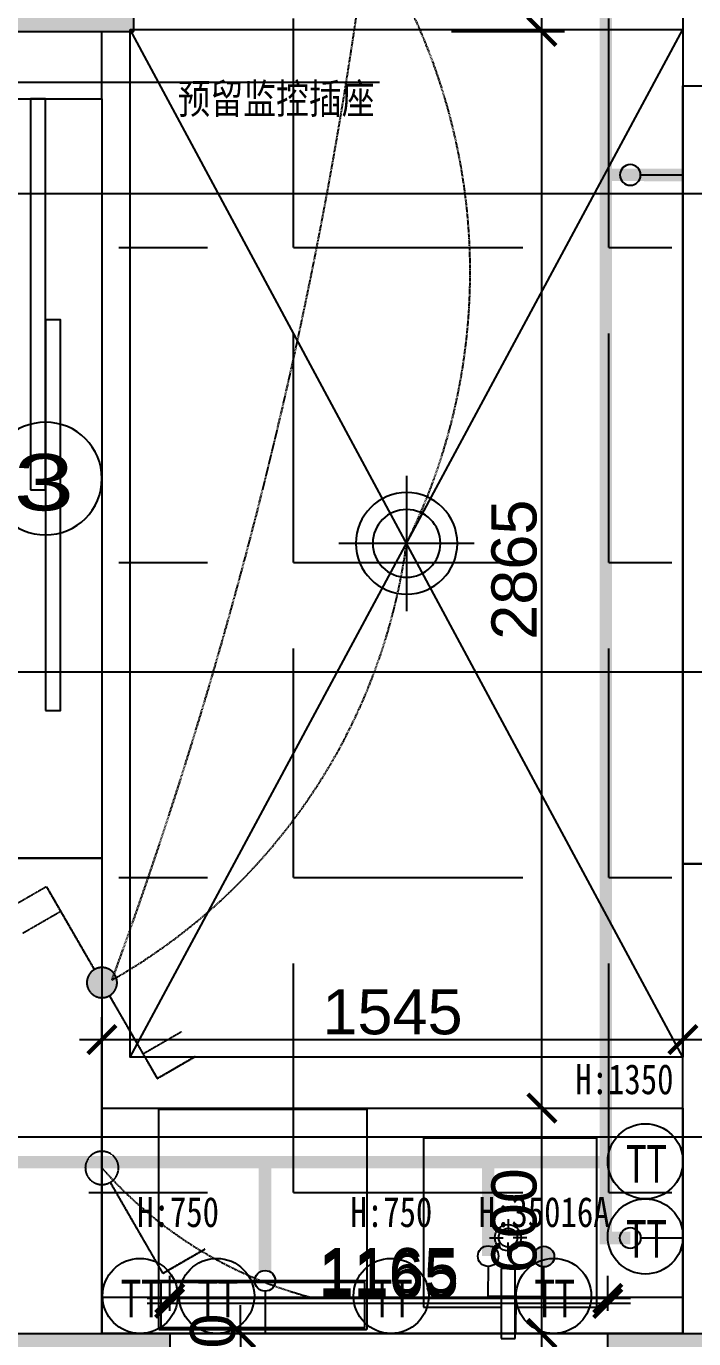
# Model space of a CAD drawing. Header units: millimetres. Extents: x 148889 to 229003, y -70503 to 111106.
# Drawn here: x 215796 to 217570, y 59264 to 62756 of the extents above; entities that cross this region are included whole.
import ezdxf
from ezdxf.enums import TextEntityAlignment as Align
from ezdxf.lldxf.tags import DXFTag

# ---------------------------------------------------------------- set-up
doc = ezdxf.new("R2010")
doc.units = ezdxf.units.MM
doc.header["$PDMODE"] = 3
doc.linetypes.add('DASHED2', pattern=[0.375, 0.25, -0.125])
doc.linetypes.add('HIDDEN', pattern=[0.375, 0.25, -0.125])
for name, color, linetype in [('AXIS_TEXT', 7, 'Continuous'), ('C-天花标高', 1, 'Continuous'), ('C-灯具1', 2, 'Continuous'), ('C-灯具设备尺寸', 44, 'Continuous'), ('C-造型线1(造型分割)', 4, 'Continuous'), ('C-门套', 16, 'Continuous'), ('F-地坪1(分割线)', 16, 'Continuous'), ('P-原墙线', 7, 'Continuous'), ('P-外部尺寸', 44, 'Continuous'), ('P-完成面尺寸', 44, 'Continuous'), ('P-开关', 7, 'DASHED2'), ('P-捣墙线', 250, 'Continuous'), ('P-插座', 1, 'Continuous'), ('P-新墙线', 4, 'Continuous'), ('P-水路', 7, 'Continuous'), ('P-活动家具', 3, 'Continuous'), ('P-窗', 3, 'Continuous'), ('P-门', 1, 'Continuous'), ('P-间墙尺寸', 6, 'Continuous')]:
    doc.layers.add(name, color=color, linetype=linetype)
doc.styles.add('Arial', font='arial.ttf')
doc.styles.add('COMPLEX', font='complex_.ttf')
doc.styles.add('ROMANS', font='ROMANS.shx', dxfattribs={"bigfont": 'BIGFONT.shx'})
doc.styles.add('宋体', font='SimSun.ttf')
tags = doc.linetypes.add('ACAD_ISO03W100', pattern=[30, 12, -18]).pattern_tags.tags
tags[6:7] = [DXFTag(74, 4), DXFTag(75, 0), DXFTag(340, '0'), DXFTag(46, 1.0), DXFTag(50, 0.0), DXFTag(44, 0.0), DXFTag(45, 0.0)]
tags[4:5] = [DXFTag(74, 4), DXFTag(75, 0), DXFTag(340, '0'), DXFTag(46, 1.0), DXFTag(50, 0.0), DXFTag(44, 0.0), DXFTag(45, 0.0)]
doc.dimstyles.new('1比60', dxfattribs={"dimscale": 60, "dimtxt": 2, "dimasz": 1.25, "dimexe": 1, "dimexo": 1, "dimgap": 0.2, "dimtad": 1, "dimdec": 0, "dimrnd": 0.005, "dimzin": 0, "dimdsep": 46, "dimtxsty": 'Arial', "dimblk": 'ARCHTICK', "dimcen": 0.125, "dimdle": 1, "dimclrd": 44, "dimclre": 44, "dimclrt": 50, "dimadec": 0, "dimazin": 0, "dimtfac": 1, "dimtdec": 0, "dimtix": 1, "dimtmove": 2, "dimatfit": 3, "dimldrblk": 'DOT', "dimfxl": 4, "dimfxlon": 1, "dimtvp": 1, "dimtolj": 1, "dimtzin": 0, "dimarcsym": 0})
doc.dimstyles.new('1比80', dxfattribs={"dimscale": 80, "dimtxt": 2, "dimasz": 1.25, "dimexe": 1, "dimexo": 1, "dimgap": 0.25, "dimtad": 1, "dimdec": 0, "dimrnd": 0.005, "dimzin": 0, "dimdsep": 46, "dimtxsty": 'Arial', "dimblk": 'ARCHTICK', "dimcen": 0.125, "dimdle": 1, "dimclrd": 44, "dimclre": 44, "dimclrt": 50, "dimadec": 0, "dimazin": 0, "dimtfac": 1, "dimtdec": 0, "dimtix": 1, "dimtmove": 2, "dimatfit": 3, "dimldrblk": 'DOT', "dimfxl": 5, "dimfxlon": 1, "dimtvp": 1, "dimtolj": 1, "dimtzin": 0, "dimarcsym": 0})
doc.dimstyles.new('出图比例1：50', dxfattribs={"dimscale": 50, "dimtxt": 2.5, "dimasz": 2, "dimexe": 2, "dimexo": 2, "dimgap": 1, "dimtad": 1, "dimdec": 0, "dimrnd": 5, "dimzin": 0, "dimdsep": 46, "dimtxsty": 'ROMANS', "dimblk1": 'ZHL_XS', "dimblk2": 'ZHL_XS', "dimsah": 1, "dimcen": 0.09, "dimclrd": 256, "dimclre": 256, "dimclrt": 41, "dimadec": 0, "dimazin": 0, "dimtfac": 1, "dimtdec": 4, "dimtix": 1, "dimtmove": 2, "dimatfit": 3, "dimldrblk": 'ZHL_JT', "dimfxl": 1, "dimtolj": 1, "dimtzin": 0, "dimarcsym": 0})

# ---------------------------------------------------------------- blocks, each defined once
blk = doc.blocks.new('ZHL_JT')
blk.add_line((-0.221, 0), (-1, 0))
blk.add_lwpolyline([(-0.221, 0), (-0.861, -0.689), (-0.654, -0.862), (0, 0), (-0.654, 0.862), (-0.861, 0.689)], close=True)
for points in [[(-0.861, 0.689), (-0.654, 0.862), (-0.221, 0), (0, 0)], [(-0.861, -0.689), (-0.654, -0.862), (-0.221, 0), (0, 0)]]:
    blk.add_solid(points)
blk = doc.blocks.new('ZHL_XS')
blk.add_line((-1, 0), (0, 0))
at = {"const_width": 0.2}
blk.add_lwpolyline([(-0.6, -0.6), (0.6, 0.6)], dxfattribs=at)
blk = doc.blocks.new('s53')
for p, q in [((415214.6, -291162.5), (415214.6, -291293.9)), ((415182.5, -291293.9), (415246.7, -291293.9))]:
    blk.add_line(p, q)
blk.add_circle((415214.6, -291130.4), 32.1)
blk = doc.blocks.new('_AXISO')
blk.add_circle((0, 0), 0.5)
at = {"layer": 'AXIS_TEXT', "style": 'COMPLEX', "width": 1.041667}
blk.add_attdef('A', text='', height=0.56, dxfattribs=at).set_placement((-0.25, -0.28), (0.25, -0.28), align=Align.FIT)
blk = doc.blocks.new('A$C0E7B79CE')
for p, q in [((50, 90), (50, 10)), ((10, 50), (90, 50))]:
    blk.add_line(p, q)
for radius in [30, 20]:
    blk.add_circle((50, 50), radius)
blk = doc.blocks.new('A$C12383B25')
for p, q in [((52.1, 0), (0, 118.3)), ((0, 118.3), (52.1, 0)), ((308.3, 112.8), (52.1, 0)), ((52.1, 0), (308.3, 112.8))]:
    blk.add_line(p, q)
blk.add_ellipse((348.7, 130.6), major_axis=(-35.5, 26.3), ratio=1, start_param=0.0009764249131827, end_param=6.284161732092768)
blk = doc.blocks.new('_ArchTick')
at = {"color": 0, "linetype": 'ByBlock', "const_width": 0.15}
blk.add_lwpolyline([(-0.5, -0.5), (0.5, 0.5)], dxfattribs=at)
blk = doc.blocks.new('*D775')
at = {"layer": 'Defpoints', "color": 0}
for p in [(217125.6, 59197.5), (218956.8, 59197.5), (217125.6, 58977.5)]:
    blk.add_point(p, dxfattribs=at)
at = {"layer": 'P-外部尺寸', "color": 44, "lineweight": -2}
for p, q in [((218956.8, 59197.5), (218956.8, 59297.5)), ((218556.8, 59197.5), (219036.8, 59197.5)), ((218956.8, 58977.5), (218956.8, 59197.5)), ((218556.8, 58977.5), (219036.8, 58977.5)), ((218956.8, 58977.5), (218956.8, 58877.5))]:
    blk.add_line(p, q, dxfattribs=at)
at = {"layer": 'P-外部尺寸', "color": 44, "lineweight": -2, "xscale": 100, "yscale": 100, "zscale": 100}
for p, rotation in [((218956.8, 59197.5), 270), ((218956.8, 58977.5), 90)]:
    blk.add_blockref('_ArchTick', p, dxfattribs=dict(at, rotation=rotation))
at = {"layer": 'P-外部尺寸', "color": 50, "insert": (218855.1, 59087.5), "char_height": 160, "attachment_point": 5, "rotation": 90, "style": 'Arial'}
blk.add_mtext('\\A1;220', dxfattribs=at)
blk = doc.blocks.new('_Dot')
at = {"color": 0, "linetype": 'ByBlock', "lineweight": -2}
blk.add_line((-0.5, 0), (-1, 0), dxfattribs=at)
at = {"color": 0, "linetype": 'ByBlock', "const_width": 0.5}
blk.add_lwpolyline([(-0.25, 0, 1), (0.25, 0, 1)], format="xyb", close=True, dxfattribs=at)
blk = doc.blocks.new('*D776')
at = {"layer": 'Defpoints', "color": 0}
for p in [(214807.6, 62867.5), (218956.8, 62867.5), (217125.6, 59197.5)]:
    blk.add_point(p, dxfattribs=at)
at = {"layer": 'P-外部尺寸', "color": 44, "lineweight": -2}
for p, q in [((218956.8, 59117.5), (218956.8, 62947.5)), ((218556.8, 62867.5), (219036.8, 62867.5)), ((218556.8, 59197.5), (219036.8, 59197.5))]:
    blk.add_line(p, q, dxfattribs=at)
at = {"layer": 'P-外部尺寸', "color": 44, "lineweight": -2, "xscale": 100, "yscale": 100, "zscale": 100}
for p, rotation in [((218956.8, 62867.5), 90), ((218956.8, 59197.5), 270)]:
    blk.add_blockref('_ArchTick', p, dxfattribs=dict(at, rotation=rotation))
at = {"layer": 'P-外部尺寸', "color": 50, "insert": (218855.1, 61032.5), "char_height": 160, "attachment_point": 5, "rotation": 90, "style": 'Arial'}
blk.add_mtext('\\A1;3670', dxfattribs=at)
blk = doc.blocks.new('*D844')
at = {"layer": 'Defpoints', "color": 0}
for p in [(217341.9, 59357.8), (216176.9, 59277.5), (217341.9, 59277.5)]:
    blk.add_point(p, dxfattribs=at)
at = {"layer": 'P-捣墙线', "color": 44, "lineweight": -2}
for p, q in [((216176.9, 59337.5), (216176.9, 59417.8)), ((217341.9, 59337.5), (217341.9, 59417.8)), ((216116.9, 59357.8), (217401.9, 59357.8))]:
    blk.add_line(p, q, dxfattribs=at)
at = {"layer": 'P-捣墙线', "color": 44, "lineweight": -2, "xscale": 75, "yscale": 75, "zscale": 75, "rotation": 180}
blk.add_blockref('_ArchTick', (216176.9, 59357.8), dxfattribs=at)
at = {"layer": 'P-捣墙线', "color": 44, "lineweight": -2, "xscale": 75, "yscale": 75, "zscale": 75}
blk.add_blockref('_ArchTick', (217341.9, 59357.8), dxfattribs=at)
at = {"layer": 'P-捣墙线', "color": 50, "insert": (216759.4, 59431.1), "char_height": 120, "attachment_point": 5, "style": 'Arial'}
blk.add_mtext('\\A1;1165', dxfattribs=at)
blk = doc.blocks.new('*D930')
at = {"layer": 'Defpoints', "color": 0}
for p in [(216176.9, 59277.5), (216176.9, 59197.5), (216365.3, 59197.5)]:
    blk.add_point(p, dxfattribs=at)
at = {"layer": 'P-间墙尺寸', "color": 44, "lineweight": -2}
for p, q in [((216365.3, 59277.5), (216365.3, 59352.5)), ((216236.9, 59277.5), (216425.3, 59277.5)), ((216365.3, 59277.5), (216365.3, 59197.5)), ((216236.9, 59197.5), (216425.3, 59197.5)), ((216365.3, 59197.5), (216365.3, 59122.5))]:
    blk.add_line(p, q, dxfattribs=at)
at = {"layer": 'P-间墙尺寸', "color": 44, "lineweight": -2, "xscale": 75, "yscale": 75, "zscale": 75}
for p, rotation in [((216365.3, 59277.5), 270), ((216365.3, 59197.5), 90)]:
    blk.add_blockref('_ArchTick', p, dxfattribs=dict(at, rotation=rotation))
at = {"layer": 'P-间墙尺寸', "color": 50, "insert": (216292, 59237.5), "char_height": 120, "attachment_point": 5, "rotation": 90, "style": 'Arial'}
blk.add_mtext('\\A1;80', dxfattribs=at)
blk = doc.blocks.new('*D931')
at = {"layer": 'Defpoints', "color": 0}
for p in [(216176.9, 59370.8), (216176.9, 59277.5), (217341.9, 59277.5)]:
    blk.add_point(p, dxfattribs=at)
at = {"layer": 'P-间墙尺寸', "color": 44, "lineweight": -2}
for p, q in [((216176.9, 59337.5), (216176.9, 59430.8)), ((217341.9, 59337.5), (217341.9, 59430.8)), ((217401.9, 59370.8), (216116.9, 59370.8))]:
    blk.add_line(p, q, dxfattribs=at)
at = {"layer": 'P-间墙尺寸', "color": 44, "lineweight": -2, "xscale": 75, "yscale": 75, "zscale": 75, "rotation": 180}
blk.add_blockref('_ArchTick', (216176.9, 59370.8), dxfattribs=at)
at = {"layer": 'P-间墙尺寸', "color": 44, "lineweight": -2, "xscale": 75, "yscale": 75, "zscale": 75}
blk.add_blockref('_ArchTick', (217341.9, 59370.8), dxfattribs=at)
at = {"layer": 'P-间墙尺寸', "color": 50, "insert": (216759.4, 59444), "char_height": 120, "attachment_point": 5, "style": 'Arial'}
blk.add_mtext('\\A1;1165', dxfattribs=at)
blk = doc.blocks.new('*D1002')
at = {"layer": 'Defpoints', "color": 0}
for p in [(217541.9, 60059.5), (215996.9, 59726.3), (217541.9, 59726.3)]:
    blk.add_point(p, dxfattribs=at)
at = {"layer": 'P-完成面尺寸', "color": 44, "lineweight": -2}
for p, q in [((215996.9, 59819.5), (215996.9, 60119.5)), ((217541.9, 59819.5), (217541.9, 60119.5)), ((215936.9, 60059.5), (217601.9, 60059.5))]:
    blk.add_line(p, q, dxfattribs=at)
at = {"layer": 'P-完成面尺寸', "color": 44, "lineweight": -2, "xscale": 75, "yscale": 75, "zscale": 75, "rotation": 180}
blk.add_blockref('_ArchTick', (215996.9, 60059.5), dxfattribs=at)
at = {"layer": 'P-完成面尺寸', "color": 44, "lineweight": -2, "xscale": 75, "yscale": 75, "zscale": 75}
blk.add_blockref('_ArchTick', (217541.9, 60059.5), dxfattribs=at)
at = {"layer": 'P-完成面尺寸', "color": 50, "insert": (216769.4, 60132.8), "char_height": 120, "attachment_point": 5, "style": 'Arial'}
blk.add_mtext('\\A1;1545', dxfattribs=at)
blk = doc.blocks.new('*D1003')
at = {"layer": 'Defpoints', "color": 0}
for p in [(216769.4, 59877.5), (217166.6, 59877.5), (216769.4, 59277.5)]:
    blk.add_point(p, dxfattribs=at)
at = {"layer": 'P-完成面尺寸', "color": 44, "lineweight": -2}
for p, q in [((217166.6, 59217.5), (217166.6, 59937.5)), ((216926.6, 59877.5), (217226.6, 59877.5)), ((216926.6, 59277.5), (217226.6, 59277.5))]:
    blk.add_line(p, q, dxfattribs=at)
at = {"layer": 'P-完成面尺寸', "color": 44, "lineweight": -2, "xscale": 75, "yscale": 75, "zscale": 75}
for p, rotation in [((217166.6, 59877.5), 90), ((217166.6, 59277.5), 270)]:
    blk.add_blockref('_ArchTick', p, dxfattribs=dict(at, rotation=rotation))
at = {"layer": 'P-完成面尺寸', "color": 50, "insert": (217093.3, 59577.5), "char_height": 120, "attachment_point": 5, "rotation": 90, "style": 'Arial'}
blk.add_mtext('\\A1;600', dxfattribs=at)
blk = doc.blocks.new('*D1004')
at = {"layer": 'Defpoints', "color": 0}
for p in [(216081.9, 62742.5), (217166.6, 62742.5), (216769.4, 59877.5)]:
    blk.add_point(p, dxfattribs=at)
at = {"layer": 'P-完成面尺寸', "color": 44, "lineweight": -2}
for p, q in [((217166.6, 59817.5), (217166.6, 62802.5)), ((216926.6, 62742.5), (217226.6, 62742.5)), ((216926.6, 59877.5), (217226.6, 59877.5))]:
    blk.add_line(p, q, dxfattribs=at)
at = {"layer": 'P-完成面尺寸', "color": 44, "lineweight": -2, "xscale": 75, "yscale": 75, "zscale": 75}
for p, rotation in [((217166.6, 62742.5), 90), ((217166.6, 59877.5), 270)]:
    blk.add_blockref('_ArchTick', p, dxfattribs=dict(at, rotation=rotation))
at = {"layer": 'P-完成面尺寸', "color": 50, "insert": (217093.3, 61310), "char_height": 120, "attachment_point": 5, "rotation": 90, "style": 'Arial'}
blk.add_mtext('\\A1;2865', dxfattribs=at)
blk = doc.blocks.new('*D1005')
at = {"layer": 'Defpoints', "color": 0}
for p in [(216081.9, 63192.5), (217166.6, 63192.5), (216081.9, 62742.5)]:
    blk.add_point(p, dxfattribs=at)
at = {"layer": 'P-完成面尺寸', "color": 44, "lineweight": -2}
for p, q in [((217166.6, 62682.5), (217166.6, 63252.5)), ((216926.6, 63192.5), (217226.6, 63192.5)), ((216926.6, 62742.5), (217226.6, 62742.5))]:
    blk.add_line(p, q, dxfattribs=at)
at = {"layer": 'P-完成面尺寸', "color": 44, "lineweight": -2, "xscale": 75, "yscale": 75, "zscale": 75}
for p, rotation in [((217166.6, 63192.5), 90), ((217166.6, 62742.5), 270)]:
    blk.add_blockref('_ArchTick', p, dxfattribs=dict(at, rotation=rotation))
at = {"layer": 'P-完成面尺寸', "color": 50, "insert": (217093.3, 62967.5), "char_height": 120, "attachment_point": 5, "rotation": 90, "style": 'Arial'}
blk.add_mtext('\\A1;450', dxfattribs=at)
blk = doc.blocks.new('dt5')
h = blk.add_hatch(color=256)
edge = h.paths.add_edge_path()
edge.add_arc((415301, -291571.2), 32.1, 0, 360)
for p, q in [((415214.6, -291694.4), (415214.6, -291810.6)), ((415182.5, -291810.6), (415246.7, -291810.6))]:
    blk.add_line(p, q)
blk.add_lwpolyline([(415128.1, -291603.3), (415128.1, -291694.4), (415301, -291694.4), (415301, -291603.3)])
for centre in [(415128.1, -291571.2), (415301, -291571.2)]:
    blk.add_circle(centre, 32.1)
blk = doc.blocks.new('A$C2BA7324C')
at = {"layer": 'P-活动家具', "color": 8, "linetype": 'DASHED2'}
for p, q in [((0, 585.9), (552.5, 585.9)), ((5, 580.9), (547.5, 580.9)), ((5, 460.4), (5, 580.9)), ((547.5, 580.9), (547.5, 460.4)), ((552.5, 0), (552.5, 585.9)), ((0, 455.3), (552.5, 455.3)), ((5, 460.4), (547.5, 460.4))]:
    blk.add_line(p, q, dxfattribs=at)
blk.add_lwpolyline([(0, 585.9), (0, 0), (552.5, 0), (552.5, 585.9)], close=True, dxfattribs=at)
blk = doc.blocks.new('A$C56525102')
for p, q in [((75.1, 93.7), (232.9, 369.9)), ((232.9, 369.9), (75.1, 93.7)), ((232.9, 369.9), (360.4, 297)), ((360.4, 297), (232.9, 369.9))]:
    blk.add_line(p, q)
blk.add_ellipse((50.2, 50.2), major_axis=(-50.2, 0), ratio=1, start_param=3.141958, end_param=9.425143)
blk = doc.blocks.new('A$C21F4286C')
h = blk.add_hatch(color=256)
edge = h.paths.add_edge_path()
edge.add_ellipse((117.5, 294.6), major_axis=(-34.9, -19.9), ratio=1, start_angle=275.9333, end_angle=420.2823)
edge.add_ellipse((117.5, 294.6), major_axis=(-34.9, -19.9), ratio=1, start_angle=420.2823, end_angle=444.3644)
edge.add_ellipse((117.5, 294.6), major_axis=(-34.9, -19.9), ratio=1, start_angle=444.3644, end_angle=455.9333)
edge.add_ellipse((117.5, 294.6), major_axis=(-34.9, -19.9), ratio=1, start_angle=95.9333, end_angle=240.2823)
edge.add_ellipse((117.5, 294.6), major_axis=(-34.9, -19.8), ratio=1, start_angle=96.0559, end_angle=264.487, ccw=False)
edge.add_ellipse((117.5, 294.6), major_axis=(-34.9, -19.9), ratio=1, start_angle=95.9333, end_angle=240.2823, ccw=False)
edge.add_ellipse((117.5, 294.6), major_axis=(-34.9, -19.8), ratio=1, start_angle=96.0559, end_angle=264.487, ccw=False)
edge.add_ellipse((117.5, 294.6), major_axis=(-34.9, -19.9), ratio=1, start_angle=95.9333, end_angle=240.2823, ccw=False)
edge.add_ellipse((117.5, 294.6), major_axis=(-34.9, -19.8), ratio=1, start_angle=96.0559, end_angle=264.487)
edge.add_ellipse((117.5, 294.6), major_axis=(-34.9, -19.9), ratio=1, start_angle=264.3644, end_angle=275.9333)
for p, q in [((117.5, 589.3), (235, 589.3)), ((117.5, 334.8), (117.5, 589.3)), ((117.5, 589.3), (117.5, 334.8)), ((235, 514), (117.5, 514)), ((0, 75.3), (117.5, 75.3))]:
    blk.add_line(p, q)
blk.add_ellipse((117.5, 294.6), major_axis=(-34.9, -19.9), ratio=1, start_param=1.572132, end_param=7.855317)
at = {"xscale": 0.8000000002029747, "yscale": 0.7999999998137355, "zscale": 0.8, "rotation": 209.7537206778253}
blk.add_blockref('A$C56525102', (132.4, 349.4), dxfattribs=at)

msp = doc.modelspace()

# ---------------------------------------------------------------- hatches: boundary and pattern name
at = {"layer": 'F-地坪1(分割线)'}
h = msp.add_hatch(dxfattribs=at)
h.set_pattern_fill('ANGLE', color=250, scale=120, style=0)
h.set_pattern_definition([(0, (250, 140), (0, 838.2), [609.6, -228.6]), (90, (250, 140), (-838.2, 5e-14), [609.6, -228.6])])
h.paths.add_polyline_path([(217511.9, 65907.5), (217511.9, 66197.5), (216041.9, 66197.5), (215961.9, 66197.5), (215961.9, 66117.5), (216041.9, 66117.5), (216041.9, 65937.5), (216041.9, 63897.5), (216041.9, 63717.5), (215951.9, 63717.5), (215951.9, 63297.5), (216041.9, 63297.5), (216041.9, 62797.5), (216041.9, 62617.5), (216041.9, 60597.5), (216041.9, 60417.5), (215961.9, 60417.5), (215961.9, 59462.5), (217511.9, 59462.5), (217511.9, 60672.5), (217511.9, 62647.5), (217511.9, 63897.5)])
at = {"layer": 'P-原墙线'}
msp.add_hatch(color=8, dxfattribs=at).paths.add_polyline_path([(216081.9, 62742.5), (216081.9, 63192.5), (215696.9, 63192.5), (215696.9, 63097.5), (215696.9, 62867.5), (215696.9, 62742.5)])
h = msp.add_hatch(color=8, dxfattribs=at)
h.paths.add_polyline_path([(216176.9, 59277.5), (215696.9, 59277.5), (215696.9, 58977.5), (216176.9, 58977.5)])
h.paths.add_polyline_path([(217721.9, 59277.5), (217341.9, 59277.5), (217341.9, 58977.5), (217471.9, 58977.5), (217721.9, 58977.5)])

# ---------------------------------------------------------------- linework, layer by layer
at = {"layer": 'C-灯具设备尺寸'}
for p, q in [((217541.9, 60012.5), (216071.9, 62747.5)), ((216071.9, 60012.5), (217541.9, 62747.5))]:
    msp.add_line(p, q, dxfattribs=at)
msp.add_lwpolyline([(216071.9, 62747.5), (217541.9, 62747.5), (217541.9, 60012.5), (216071.9, 60012.5)], close=True, dxfattribs=at)
at = {"layer": 'C-造型线1(造型分割)', "color": 45}
msp.add_lwpolyline([(217541.9, 59373.3), (215996.9, 59373.3)], dxfattribs=at)
at = {"layer": 'C-门套', "linetype": 'HIDDEN'}
msp.add_lwpolyline([(215696.9, 62562.5), (215996.9, 62562.5), (215996.9, 60542.5), (215696.9, 60542.5)], close=True, dxfattribs=at)
at = {"layer": 'P-原墙线'}
for p, q in [((217541.9, 63847.5), (217541.9, 62597.5)), ((216081.9, 62742.5), (216081.9, 63192.5)), ((215696.9, 62742.5), (216081.9, 62742.5)), ((215996.9, 62562.5), (215996.9, 62742.5)), ((217541.9, 62597.5), (217821.9, 62597.5)), ((215696.9, 62562.5), (215996.9, 62562.5)), ((215696.9, 60542.5), (215996.9, 60542.5)), ((215996.9, 60542.5), (215996.9, 59277.5)), ((217541.9, 60527.5), (217821.9, 60527.5)), ((217541.9, 59277.5), (217541.9, 60527.5)), ((215696.9, 59277.5), (216176.9, 59277.5)), ((216176.9, 59277.5), (216176.9, 58977.5)), ((217341.9, 58977.5), (217341.9, 59277.5)), ((217341.9, 59277.5), (217721.9, 59277.5))]:
    msp.add_line(p, q, dxfattribs=at)
at = {"layer": 'P-开关', "ltscale": 10}
for centre, radius, start, end in [((203915.6, 64650.7), 12893.9, 339.89278, 1.14111), ((215351.6, 62101.9), 1624.4, 333.6143, 32.6498), ((215244.4, 61588.3), 1576.2, 299.6222, 352.405), ((216840.2, 60458.6), 1122.3, 221.2853, 255.2553)]:
    msp.add_arc(centre, radius, start, end, dxfattribs=at)
at = {"layer": 'P-新墙线', "linetype": 'ByBlock', "ltscale": 3}
msp.add_line((216176.9, 59277.5), (217341.9, 59277.5), dxfattribs=at)
at = {"layer": 'P-水路', "color": 5, "const_width": 33.2}
for points in [[(209746.4, 58962.1), (215354.3, 58962.1), (215354.3, 59733.3), (216159.1, 59733.3), (216159.1, 59733.3), (216159.1, 59733.3), (216159.1, 59733.3), (216159.1, 59733.3), (216159.1, 59733.3), (216955.8, 59733.3), (216955.8, 59733.3), (216955.8, 59733.3), (217336.7, 59733.3), (217336.7, 59515.2), (217336.7, 59733.3), (217336.7, 62360.3), (217336.7, 63954.4), (217336.7, 63481.2), (215996.9, 63481.2), (217336.7, 63481.2), (217336.7, 66204.8), (215996.9, 66204.8)], [(217541.9, 62360.3), (217336.7, 62360.5)], [(216430.5, 59445.1), (216430.5, 59726.3)], [(217024, 59483.4), (217024, 59726.4)], [(217401.7, 59531.6), (217337, 59531.6)]]:
    msp.add_lwpolyline(points, dxfattribs=at)
at = {"layer": 'P-活动家具', "color": 252}
for p, q in [((217312.6, 59797.5), (216852.2, 59797.5)), ((216852.2, 59797.5), (216852.2, 59347.5)), ((217312.6, 59347.5), (217312.6, 59797.5)), ((217076.8, 59582), (217076.8, 59545.5)), ((217027.3, 59532.5), (217063.8, 59532.5)), ((217076.8, 59483), (217076.8, 59519.4)), ((217126.3, 59532.5), (217089.9, 59532.5)), ((217058.3, 59450.2), (217058.3, 59264.1)), ((217095.4, 59450.2), (217058.3, 59450.2)), ((217095.4, 59264.1), (217095.4, 59450.2)), ((216852.2, 59347.5), (217058.3, 59347.5)), ((217095.4, 59347.5), (217312.6, 59347.5)), ((217058.3, 59264.1), (217095.4, 59264.1))]:
    msp.add_line(p, q, dxfattribs=at)
at = {"layer": 'P-活动家具', "color": 2}
msp.add_lwpolyline([(215996.9, 59877.5), (217541.9, 59877.5), (217541.9, 59277.5), (215996.9, 59277.5)], close=True, dxfattribs=at)
at = {"layer": 'P-活动家具', "color": 252}
for radius in [35, 25]:
    msp.add_circle((217076.8, 59532.5), radius, dxfattribs=at)
at = {"layer": 'P-窗'}
msp.add_lwpolyline([(217541.9, 62597.5), (217821.9, 62597.5), (217821.9, 60527.5), (217541.9, 60527.5)], close=True, dxfattribs=at)
at = {"layer": 'P-门'}
for points in [[(215806.9, 61522.5), (215846.9, 61522.5), (215846.9, 62562.5), (215806.9, 62562.5)], [(215846.9, 60934.9), (215886.9, 60934.9), (215886.9, 61974.9), (215846.9, 61974.9)]]:
    msp.add_lwpolyline(points, close=True, dxfattribs=at)
at = {"layer": 'P-间墙尺寸'}
msp.add_lwpolyline([(215696.9, 62562.5), (215996.9, 62562.5), (215996.9, 60542.5), (215696.9, 60542.5)], close=True, dxfattribs=at)

# ---------------------------------------------------------------- block references
at = {"layer": 'C-灯具1', "xscale": -4.5, "yscale": 4.5, "zscale": 4.5}
msp.add_blockref('A$C0E7B79CE', (217031.9, 61155), dxfattribs=at)
at = {"layer": 'P-开关', "ltscale": 10, "xscale": -1}
for name, p, rotation in [('A$C21F4286C', (216245.9, 60014.8), 30.0000000661983), ('A$C12383B25', (216200.9, 59406.6), 323.7695455172997)]:
    msp.add_blockref(name, p, dxfattribs=dict(at, rotation=rotation))
at = {"layer": 'P-插座'}
ref = msp.add_blockref('_AXISO', (217441.9, 59735.6), dxfattribs=dict(at, xscale=199.9375195251196, yscale=199.9375195251487, zscale=199.9375195251483))
ref.add_attrib('A', 'TT', dxfattribs={"layer": 'AXIS_TEXT', "height": 100, "style": 'Arial', "width": 0.629046}).set_placement((217391.1, 59679.1), (217498.4, 59679.1), align=Align.FIT)
ref = msp.add_blockref('_AXISO', (217441.9, 59535.7), dxfattribs=dict(at, xscale=199.9375195251196, yscale=199.9375195251487, zscale=199.9375195251483))
ref.add_attrib('A', 'TT', dxfattribs={"layer": 'AXIS_TEXT', "height": 100, "style": 'Arial', "width": 0.629046}).set_placement((217391.1, 59479.2), (217498.4, 59479.2), align=Align.FIT)
ref = msp.add_blockref('_AXISO', (216098.3, 59377.5), dxfattribs=dict(at, xscale=199.9375195251196, yscale=199.9375195251487, zscale=199.9375195251483))
ref.add_attrib('A', 'TT', dxfattribs={"layer": 'AXIS_TEXT', "height": 100, "style": 'Arial', "width": 0.629046}).set_placement((216047.5, 59320.9), (216154.8, 59320.9), align=Align.FIT)
ref = msp.add_blockref('_AXISO', (216302.1, 59377.5), dxfattribs=dict(at, xscale=199.9375195251196, yscale=199.9375195251487, zscale=199.9375195251483))
ref.add_attrib('A', 'TT', dxfattribs={"layer": 'AXIS_TEXT', "height": 100, "style": 'Arial', "width": 0.629046}).set_placement((216251.3, 59320.9), (216358.7, 59320.9), align=Align.FIT)
ref = msp.add_blockref('_AXISO', (216765.7, 59377.5), dxfattribs=dict(at, xscale=199.9375195251196, yscale=199.9375195251487, zscale=199.9375195251483))
ref.add_attrib('A', 'TT', dxfattribs={"layer": 'AXIS_TEXT', "height": 100, "style": 'Arial', "width": 0.629046}).set_placement((216714.9, 59320.9), (216822.3, 59320.9), align=Align.FIT)
ref = msp.add_blockref('_AXISO', (217198, 59377.5), dxfattribs=dict(at, xscale=199.9375195251196, yscale=199.9375195251487, zscale=199.9375195251483))
ref.add_attrib('A', 'TT', dxfattribs={"layer": 'AXIS_TEXT', "height": 100, "style": 'Arial', "width": 0.629046}).set_placement((217147.2, 59320.9), (217254.5, 59320.9), align=Align.FIT)
at = {"layer": 'P-水路', "linetype": 'ACAD_ISO03W100', "ltscale": 0.02, "zscale": 0.8571428571431168}
for name, p, xscale, yscale, rotation in [('s53', (-32138.6, 418258.5), -0.8571428571012802, 0.8571428571594879, 90), ('s53', (-32138.6, -296366.6), 0.8571428571012802, 0.8571428571594879, 90), ('dt5', (-136466.7, 312691.3), 0.8571428571349533, 0.8571428571594181, 359.4685344293904)]:
    msp.add_blockref(name, p, dxfattribs=dict(at, xscale=xscale, yscale=yscale, rotation=rotation))
at = {"layer": 'P-水路', "linetype": 'ACAD_ISO03W100', "ltscale": 0.02, "xscale": 0.8571428571012802, "yscale": 0.8571428571594879, "zscale": 0.8571428571431168}
msp.add_blockref('s53', (-139467.7, 308958), dxfattribs=at)
at = {"layer": 'P-活动家具', "color": 252, "xscale": -1, "rotation": 180}
msp.add_blockref('A$C2BA7324C', (216148.5, 59874.2), dxfattribs=at)
at = {"layer": 'P-间墙尺寸'}
ref = msp.add_blockref('_AXISO', (215846.8, 61552.5), dxfattribs=dict(at, xscale=-299.9062792877376, yscale=299.9062792877376, zscale=299.9062792877225))
ref.add_attrib('A', '3', dxfattribs={"layer": 'AXIS_TEXT', "height": 150, "style": 'Arial', "width": 1.381802}).set_placement((215762, 61467.7), (215923, 61467.7), align=Align.FIT)

# ---------------------------------------------------------------- texts
at = {"layer": 'P-插座', "char_height": 80, "width": 709.117, "attachment_point": 1, "style": '宋体'}
for s, insert in [('{\\W0.8;预留监控插座}', (216198, 62603.1)), ('{\\W0.8;H:1350}', (217255.5, 59994.2, -33)), ('{\\W0.8;H:750}', (216090.4, 59640.8, -66.1)), ('{\\W0.8;H:750}', (216657.6, 59640.8, -66.1)), ('{\\W0.8;H:35016A}', (216998.6, 59640.8, -66.1))]:
    msp.add_mtext(s, dxfattribs=dict(at, insert=insert))

# ---------------------------------------------------------------- dimensions: what is measured, and where the dimension line sits
at = {"layer": 'P-外部尺寸'}
for base, p1, p2, picture, middle in [((218956.8, 62867.5), (217125.6, 59197.5), (214807.6, 62867.5), '*D776', (218855.1, 61032.5)), ((218956.8, 59197.5), (217125.6, 58977.5), (217125.6, 59197.5), '*D775', (218855.1, 59087.5))]:
    dim = msp.add_linear_dim(base=base, p1=p1, p2=p2, angle=90, dimstyle='1比80', dxfattribs=at)
    dim.commit()
    dim.dimension.update_dxf_attribs({"geometry": picture, "text_midpoint": middle})
at = {"layer": 'P-完成面尺寸'}
for base, p1, p2, picture, middle in [((217166.6, 63192.5), (216081.9, 62742.5), (216081.9, 63192.5), '*D1005', (217093.3, 62967.5)), ((217166.6, 62742.5), (216769.4, 59877.5), (216081.9, 62742.5), '*D1004', (217093.3, 61310)), ((217166.6, 59877.5), (216769.4, 59277.5), (216769.4, 59877.5), '*D1003', (217093.3, 59577.5))]:
    dim = msp.add_linear_dim(base=base, p1=p1, p2=p2, angle=90, dimstyle='1比60', dxfattribs=at)
    dim.commit()
    dim.dimension.update_dxf_attribs({"geometry": picture, "text_midpoint": middle})
dim = msp.add_linear_dim(base=(217541.9, 60059.5), p1=(215996.9, 59726.3), p2=(217541.9, 59726.3), dimstyle='1比60', dxfattribs=at)
dim.commit()
dim.dimension.update_dxf_attribs({"geometry": '*D1002', "text_midpoint": (216769.4, 60132.8)})
at = {"layer": 'P-捣墙线', "color": 8}
dim = msp.add_linear_dim(base=(217341.9, 59357.8), p1=(216176.9, 59277.5), p2=(217341.9, 59277.5), dimstyle='1比60', dxfattribs=at)
dim.commit()
dim.dimension.update_dxf_attribs({"geometry": '*D844', "text_midpoint": (216759.4, 59431.1)})
at = {"layer": 'P-间墙尺寸'}
dim = msp.add_linear_dim(base=(216176.9, 59370.8), p1=(217341.9, 59277.5), p2=(216176.9, 59277.5), dimstyle='1比60', dxfattribs=at)
dim.commit()
dim.dimension.update_dxf_attribs({"geometry": '*D931', "text_midpoint": (216759.4, 59444)})
dim = msp.add_linear_dim(base=(216365.3, 59197.5), p1=(216176.9, 59277.5), p2=(216176.9, 59197.5), angle=90, dimstyle='1比60', dxfattribs=at)
dim.commit()
dim.dimension.update_dxf_attribs({"geometry": '*D930', "text_midpoint": (216292, 59237.5)})

# ---------------------------------------------------------------- leaders
at = {"layer": 'C-天花标高'}
for points in [[(214523.3, 62311.4), (219465.5, 62311.4)], [(213970.9, 61038.2), (219465.5, 61038.2)], [(210953.8, 59800.5), (219465.5, 59800.5)]]:
    msp.add_leader(points, dimstyle='出图比例1：50', override={"dimtad": 0}, dxfattribs=at)
at = {"layer": 'P-插座'}
msp.add_leader([(215667.5, 62607.5), (216735, 62607.5)], dimstyle='1比60', override={"dimgap": 0.2, "dimtad": 0}, dxfattribs=at)

doc.saveas('drawing.dxf')
